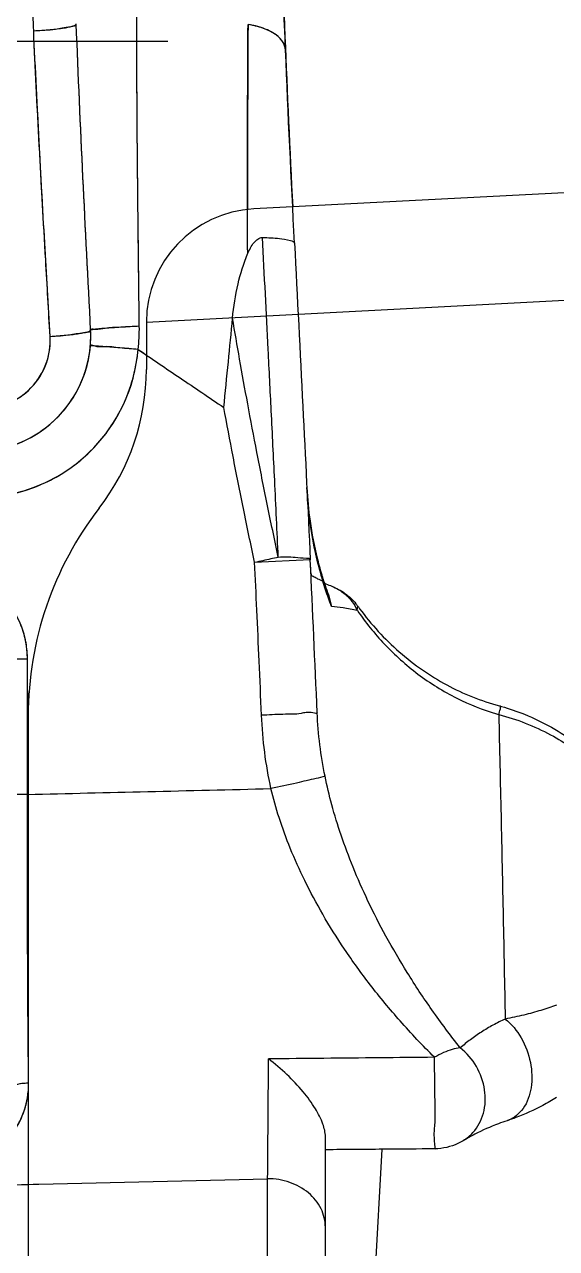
# Model space of a CAD drawing. Header units: millimetres. Extents: x 29875 to 31218, y -21313 to -20364.
# Drawn here: x 30570.64 to 30575.34, y -20678.9 to -20668.09 of the extents above; entities that cross this region are included whole.
import ezdxf

# ---------------------------------------------------------------- set-up
doc = ezdxf.new("R2010")
doc.units = ezdxf.units.MM
doc.header["$LTSCALE"] = 8
doc.linetypes.add('CENTER2', pattern=[1.125, 0.75, -0.125, 0.125, -0.125])
for name, color, linetype in [('Cav-cor', 30, 'Continuous'), ('PIN', 5, 'Continuous'), ('PRODUCT', 1, 'Continuous')]:
    doc.layers.add(name, color=color, linetype=linetype)

msp = doc.modelspace()

# ---------------------------------------------------------------- linework, layer by layer
at = {"layer": 'Cav-cor', "color": 241}
for p, q in [((30627.8198444638, -20666.83002459418), (30572.6675085075, -20669.72043604398)), ((30579.36323863631, -20670.32247806898), (30571.71984446381, -20670.72305138368)), ((30571.65748936239, -20670.75536803318), (30571.65705525541, -20670.71980300558)), ((30571.71984446381, -20670.71906557868), (30571.71984446381, -20671.13781843038)), ((30571.6465835505, -20670.95984963298), (30571.71984442151, -20671.00953936168)), ((30570.6703736371, -20673.69516182378), (30570.3533910889, -20673.69517495068)), ((30570.6770318152, -20674.19406911808), (30570.6770318152, -20679.61512893868)), ((30568.75694892661, -20678.37479120878), (30570.6770318152, -20678.32945531598))]:
    msp.add_line(p, q, dxfattribs=at)
for centre, radius, start, end in [((30784.03628221811, -20669.45427851528), 211.4235747424, 179.6308399499991, 180.073315439293), ((30572.71984446381, -20670.71906557868), 1, 93.0000000004197, 180), ((30570.2092895422, -20670.84283193758), 1.0199341504, 269.0669794008948, 2.953277867189279), ((30570.09549516731, -20670.77431015828), 1.5621090454, 356.9360274641789, 0.6947853135101221), ((30570.0784879938, -20670.77341351358), 1.5791398333, 353.2197356541029, 356.9365240385076), ((30570.2023419034, -20670.84118894508), 1.0270082246, 339.3483269932999, 354.2764797312049), ((30570.2220803393, -20670.84387117978), 1.0071009394, 354.3163258355752, 355.2083918117153), ((30570.2239931383, -20670.84021157128), 1.4276202782, 348.9164407434749, 353.9429764878951), ((30570.24114175191, -20670.84220735318), 1.4103568184, 353.9500919292149, 355.2152200392948), ((30570.21352429261, -20670.83827384368), 1.4382663713, 338.0820950293461, 348.9208606265192), ((30570.2149537753, -20670.84547477558), 1.0136953116, 335.555705768436, 339.3235933229569), ((30569.71984446381, -20671.13781843038), 2, 322.3200489594605, 0), ((30570.22360453131, -20670.84166542078), 1.4276433584, 269.0715919712609, 338.0573612546245), ((30570.2126259648, -20670.84534597688), 1.0157714374, 319.1327436674931, 323.4989886710691), ((30573.6770318152, -20674.19406911808), 3, 142.320048959543, 180), ((30569.8531508005, -20673.69504183998), 0.8172228688, 359.9915878916048, 64.26612469177726)]:
    msp.add_arc(centre, radius, start, end, dxfattribs=at)
for points, knots in [([(30564.96941866511, -20675.16498320508), (30564.9353206868, -20675.03377709288), (30564.5198100239, -20673.51916606258), (30562.784257134, -20669.72904848848), (30561.22408145741, -20662.08944031448), (30562.40218333911, -20651.90164649208), (30566.21895415491, -20642.28678461448), (30571.8195942176, -20638.93050950078), (30574.0381989195, -20637.97557475498), (30574.421454197, -20637.82217124298)], [0, 0, 0, 0, 0.0095986239, 0.1112179387, 0.2917348554, 0.5499105532999999, 0.8327132548, 0.9713616653, 1, 1, 1, 1]), ([(30571.65705525541, -20670.71980300558), (30571.6535541691, -20670.43296230308), (30571.6401858811, -20669.33644074798), (30571.6320709415, -20668.23979065868), (30571.63618510361, -20667.43005156228)], [0, 0, 0, 0, 0.2615894853, 1, 1, 1, 1]), ([(30570.72489195261, -20668.14700078258), (30570.773722824, -20668.14475414518), (30570.8633342118, -20668.13885485488), (30570.9684895712, -20668.12690526458), (30571.0354971283, -20668.11522741378), (30571.0700244841, -20668.10621148148), (30571.09048010091, -20668.09920052768), (30571.1012510912, -20668.09068566548), (30571.10111093551, -20668.08697381978)], [0, 0, 0, 0, 0.3803617824, 0.6992008905, 0.8209865554000001, 0.9122508397, 0.9710970266, 1, 1, 1, 1]), ([(30572.94780963961, -20668.31783410608), (30572.9467419633, -20668.29160488378), (30572.92481296861, -20668.23425790128), (30572.8506092451, -20668.16858506708), (30572.74455773361, -20668.11901123908), (30572.66193181271, -20668.09920099728), (30572.6170958741, -20668.09207351378)], [0, 0, 0, 0, 0.1844193265, 0.4068802922, 0.6810613981999999, 1, 1, 1, 1]), ([(30570.8698604054, -20670.84480838608), (30570.85690477641, -20670.61981366088), (30570.804967854, -20669.72074879228), (30570.7551505995, -20668.82152428668), (30570.7248925249, -20668.14700159238)], [0, 0, 0, 0, 0.250250188, 1, 1, 1, 1]), ([(30570.86986054739, -20670.84480848228), (30570.9167103636, -20670.84190046988), (30570.9843525736, -20670.83665860018), (30571.06967492969, -20670.82753336039), (30571.12303639661, -20670.82037005188), (30571.1658734183, -20670.81333318458), (30571.1987475138, -20670.80568523858), (30571.217060573, -20670.80003421928), (30571.2280308705, -20670.79341541918), (30571.2278692014, -20670.79028329148)], [0, 0, 0, 0, 0.3856448257, 0.5570238989, 0.705449965, 0.8267026206, 0.9169710229000001, 0.9742331203, 1, 1, 1, 1]), ([(30571.6574893634, -20670.75536803248), (30571.63000408031, -20670.75673749338), (30571.5757421831, -20670.75961606988), (30571.4966993063, -20670.76430494538), (30571.42331495771, -20670.76918311268), (30571.3587511689, -20670.77402615238), (30571.3116378634, -20670.77808784648), (30571.2803354378, -20670.78124798918), (30571.2620559504, -20670.78331650178), (30571.24798344411, -20670.78522787578), (30571.2370691836, -20670.78693166858), (30571.2318101708, -20670.78837369269), (30571.2278264534, -20670.78945651668), (30571.2278691007, -20670.79028329668)], [0, 0, 0, 0, 0.1912860644, 0.3776977938, 0.5503937374, 0.7024724601000001, 0.8278111921, 0.8788870037000001, 0.9214593555, 0.9550181439000001, 0.979323872, 0.9942454458, 1, 1, 1, 1]), ([(30570.2537884135, -20671.48224394318), (30570.3358570723, -20671.48403183338), (30570.5031183549, -20671.45363501108), (30570.71386358601, -20671.31144437128), (30570.8497732579, -20671.09603991218), (30570.8746034821, -20670.92715652738), (30570.8698604054, -20670.84480838608)], [0, 0, 0, 0, 0.2489535658, 0.499134867, 0.7498439684, 1, 1, 1, 1]), ([(30571.64658318951, -20670.95984987998), (30571.6195498209, -20670.95757699918), (30571.5662618496, -20670.95314167788), (30571.48871123921, -20670.94681785348), (30571.4168679864, -20670.94109169708), (30571.3537591043, -20670.93622139328), (30571.3077138634, -20670.93276878418), (30571.27714441761, -20670.93066351168), (30571.2592432463, -20670.92936134078), (30571.2455926686, -20670.92879377438), (30571.2346677426, -20670.92757560318), (30571.2299840933, -20670.92855934218), (30571.225712373, -20670.92729968808), (30571.225653096, -20670.92799551438)], [0, 0, 0, 0, 0.1927782542, 0.3799733542, 0.5529195726, 0.7048793625, 0.8298810636, 0.8807434405, 0.9230881895, 0.9564097079, 0.9804550490999999, 0.9950375134999999, 1, 1, 1, 1]), ([(30570.67332650691, -20674.08813163699), (30570.6733212547, -20674.02263316358), (30570.6691761718, -20673.89166667258), (30570.6703813689, -20673.76066001508), (30570.6703736605, -20673.69516182378)], [0, 0, 0, 0, 0.5000010758, 1, 1, 1, 1]), ([(30570.6770318152, -20674.88775583218), (30570.6366760444, -20674.88776207478), (30570.5777332794, -20674.88773720878), (30570.50243721861, -20674.88757615518), (30570.4539430887, -20674.88749532678), (30570.4138883476, -20674.88716337358), (30570.383675943, -20674.88737092368), (30570.3647299099, -20674.88643214308), (30570.3557356538, -20674.88711052738), (30570.35335280351, -20674.88658979618)], [0, 0, 0, 0, 0.3740276957, 0.546283552, 0.6978962758, 0.8234087712999999, 0.9177400476, 0.9773939289, 1, 1, 1, 1]), ([(30570.6770318462, -20677.43701076718), (30570.6404442923, -20677.43723307008), (30570.5696776781, -20677.44554132058), (30570.4749825697, -20677.48002930948), (30570.4032751666, -20677.53355271468), (30570.3765754103, -20677.58340324678), (30570.3719567478, -20677.60756849728)], [0, 0, 0, 0, 0.2942418491, 0.5673368293, 0.8021457915000001, 1, 1, 1, 1]), ([(30570.10589855181, -20678.17759448438), (30570.1886026317, -20678.15421467178), (30570.33978131331, -20678.08484481488), (30570.5175403951, -20677.92385912888), (30570.6349891279, -20677.72879111768), (30570.6704978235, -20677.58295058798), (30570.6770318151, -20677.50931354188)], [0, 0, 0, 0, 0.2768128095, 0.5252365712, 0.7618975715, 1, 1, 1, 1])]:
    msp.add_open_spline(points, degree=3, knots=knots, dxfattribs=at)
for points in [[(30572.8961333392, -20666.69202066108), (30572.91740311811, -20667.69477349318), (30572.9613909904, -20668.69867359898), (30573.0110958449, -20669.70242939458)], [(30570.7248925249, -20668.14700159238), (30570.7167208564, -20667.96364578888), (30570.7151197204, -20667.77953129208), (30570.7272247892, -20667.59639310878)], [(30571.22786909801, -20670.79028329678), (30571.1816501246, -20669.89428035008), (30571.1353605184, -20668.99400974918), (30571.1011186861, -20668.08697173198)]]:
    msp.add_open_spline(points, degree=3, dxfattribs=at)
at = {"layer": 'PIN', "color": 3, "linetype": 'CENTER2'}
msp.add_line((30565.90987029878, -20668.23865634438), (30572.32981862881, -20668.23865634438), dxfattribs=at)
at = {"layer": 'PRODUCT'}
for p, q in [((30573.16656148404, -20672.81728587439), (30572.67533151568, -20672.84023702056)), ((30573.33383307822, -20673.14702281112), (30573.35365131459, -20673.22878173956)), ((30573.5817081427, -20673.2642331368), (30573.58637000711, -20673.22711088858)), ((30570.67037363709, -20673.69516182379), (30570.35339108891, -20673.69517495068)), ((30574.90387224696, -20677.76724597548), (30574.90359116107, -20677.76733805027)), ((30573.2998444638, -20679.37264556052), (30573.2998444638, -20677.90772217945)), ((30573.79921178531, -20678.01977733211), (30573.72451167965, -20679.37264556052)), ((30574.5161444991, -20677.9439976605), (30574.51716297736, -20677.94338673242)), ((30572.7898444638, -20679.45479557165), (30572.7898444638, -20678.27976538007))]:
    msp.add_line(p, q, dxfattribs=at)
for points, start_tangent, end_tangent in [([(30571.6574893625, -20670.75536803319), (30571.65358131093, -20670.43395175941), (30571.64954280657, -20670.09237118887), (30571.6454832081, -20669.72567227305), (30571.6416015617, -20669.33005341545), (30571.63821046929, -20668.90273490482), (30571.63576113615, -20668.44240795133), (30571.63484908826, -20667.95022713162), (30571.63618510363, -20667.43005156225)], (-0.01220473869037987, 0.9999255194030702), (0.005080783394669071, 0.9999870927367496)), ([(30572.94780963949, -20668.31783410601), (30572.91617579748, -20667.44733343928)], (-0.04067192362230927, 0.9991725549818015), (-0.03148579129187573, 0.9995041995643262)), ([(30570.724892525, -20668.14700159228), (30570.71845238668, -20667.86665781619), (30570.72722478927, -20667.5963931088)], (-0.0445230800383403, 0.9990083559930316), (0.06595408834131566, 0.9978226587079819)), ([(30570.72489195268, -20668.1470007826), (30570.91566328361, -20668.13259918891), (30571.05217750311, -20668.11081789338), (30571.10111093558, -20668.08697381973)], (0.9989432841645443, 0.04595992844374912), (-0.03773212551856924, 0.9992878898014581)), ([(30571.22786909804, -20670.79028329681), (30571.10111868615, -20668.08697173199)], (-0.05151501449905579, 0.998672220140904), (-0.03772439273283545, 0.9992881817538617)), ([(30572.61378543916, -20670.1165384739), (30572.61301897771, -20669.04080692677), (30572.61709587405, -20668.09207351383)], (-0.001791206190396922, 0.9999983957889049), (0.00737067428868516, 0.9999728362113293)), ([(30572.9478096397, -20668.31783410601), (30572.90408294941, -20668.21999327933), (30572.787809263, -20668.14061945483), (30572.61709587415, -20668.09207351373)], (-0.04067192381653935, 0.9991725549738951), (-0.9875991198609673, 0.1569967466218418)), ([(30570.86986040546, -20670.8448083861), (30570.82250164256, -20670.02008841304), (30570.77294036786, -20669.12324702223), (30570.724892525, -20668.14700159228)], (-0.05748669815036039, 0.9983462723603316), (-0.0448134314761024, 0.9989953735425088)), ([(30573.0270963057, -20670.02204982469), (30572.94780963949, -20668.31783410601)], (-0.05047500104711643, 0.9987253247361326), (-0.04067192362514557, 0.999172554981686)), ([(30572.61348570635, -20670.11747841349), (30572.63893192491, -20670.0636253005), (30572.66845677596, -20670.01843767768), (30572.70330530974, -20669.98550832184), (30572.7447629779, -20669.97246951261)], (0.3808572958231702, 0.9246338303448897), (0.9998055997484725, -0.01971706650587701)), ([(30572.8841029801, -20672.79452396238), (30572.85216676348, -20672.11421309103), (30572.82221955685, -20671.5019095375), (30572.79498937563, -20670.96154400552), (30572.76991035329, -20670.46969612483), (30572.7447629779, -20669.97246951261)], (-0.04615206904457558, 0.9989344255369843), (-0.04999809248198456, 0.9987493132654275)), ([(30572.74476327697, -20669.97246946834), (30572.89358848041, -20669.98075010435), (30572.99179900425, -20669.9979769227), (30573.02710596428, -20670.0222367758)], (0.9998055997724349, -0.01971706529079754), (0.05048043085684928, -0.998725050301887)), ([(30573.0270963057, -20670.02204982469), (30573.10072863476, -20671.46232363881), (30573.16654858879, -20672.81701029507)], (0.05047500106790132, -0.9987253247350821), (0.0467423088577618, -0.9989069809359857)), ([(30572.48025541459, -20670.68388700602), (30572.5285863762, -20670.38252585943), (30572.61348570635, -20670.11747841349)], (0.08985815515759857, 0.995954573236989), (0.3817346605250468, 0.9242719561654067)), ([(30572.40287282787, -20671.47284206894), (30572.44318108872, -20671.07020790777), (30572.48025628567, -20670.68388685843)], (0.0978424741973659, 0.9952019143083165), (0.08985815253494282, 0.9959545734736133)), ([(30572.8841029801, -20672.79452396238), (30572.78601454138, -20672.32452194648), (30572.69539308437, -20671.86881501801), (30572.61421871252, -20671.44052406173), (30572.5426971376, -20671.04499313128), (30572.48025541459, -20670.68388700602)], (-0.2090576886242306, 0.9779033095491058), (-0.1667653097018015, 0.9859966183917985)), ([(30571.18183049065, -20670.80957057972), (30571.22786920148, -20670.7902832915)], (0.997031858797074, 0.07699008081338325), (-0.05154777728692304, 0.9986705295825935)), ([(30571.22564634771, -20670.92813453506), (30571.22786909804, -20670.79028329681)], (0.08355256529812263, 0.9965033712096025), (-0.05152262292728521, 0.9986718276424408)), ([(30571.65748936352, -20670.75536803248), (30571.49473484913, -20670.76452085121), (30571.35491699508, -20670.77444767185), (30571.26084608075, -20670.78352900511), (30571.2278691008, -20670.7902832967)], (-0.9987610291013449, -0.04976350820051145), (0.05151396269916517, -0.9986722743958746)), ([(30571.64658369223, -20670.95984981347), (30571.65537114278, -20670.85780633107), (30571.6574893625, -20670.75536803319)], (0.1180246773594192, 0.9930106623466864), (-0.01220689836787923, 0.9999254930404746)), ([(30570.25378841358, -20671.48224394312), (30570.3652861802, -20671.47443786679), (30570.48522564358, -20671.44198553078), (30570.6027762739, -20671.38125285174), (30570.70616970335, -20671.29422558555), (30570.78649621478, -20671.1879025218), (30570.83979328263, -20671.07134313309), (30570.86630533051, -20670.95407194493), (30570.86986040546, -20670.8448083861)], (0.9997627848169005, -0.02178013074239093), (-0.05750255619566726, 0.9983453590972234)), ([(30570.86986054745, -20670.84480848229), (30571.05257365704, -20670.82925652893)], (0.9980791475516183, 0.06195171686592028), (0.9876736762382534, 0.1565270240757616)), ([(30571.05257365704, -20670.82925652893), (30571.18183049065, -20670.80957057972)], (0.9876736762146552, 0.1565270242246637), (0.9970318587205043, 0.07699008180497191)), ([(30570.20047267188, -20672.26910021354), (30570.62360181076, -20672.21216618208), (30571.01228672132, -20672.03167353833), (30571.33023120059, -20671.74360929504), (30571.54783226677, -20671.37514662663), (30571.64658355055, -20670.95984963292)], (0.9998564766221611, -0.01694184631962038), (0.08340202723349138, 0.9965159817350367)), ([(30571.16335761857, -20671.20339717115), (30571.22566156621, -20670.92799622602)], (0.3530728771534469, 0.9355958226812404), (0.08352647841872972, 0.9965055581395246)), ([(30571.64658318957, -20670.95984987997), (30571.48670849494, -20670.9466796722), (30571.34996115025, -20670.93595394217), (30571.25807477053, -20670.9293774476), (30571.22565309603, -20670.92799551436)], (-0.9964841695622602, 0.08378126169862109), (-0.08488189811088055, -0.9963910193157575)), ([(30571.64658355055, -20670.95984963292), (30572.01767117641, -20671.21158409365), (30572.40265413395, -20671.47172112791)], (0.8275525314285241, -0.5613882860607636), (0.8276700770129998, -0.5612149709490073)), ([(30571.13778801581, -20671.26494473829), (30571.15512719961, -20671.22449085153), (30571.16335761857, -20671.20339717115)], (0.4138035113396562, 0.9103662197176315), (0.3530728773979916, 0.9355958225889546)), ([(30571.02915449223, -20671.44955858311), (30571.13778801581, -20671.26494473829)], (0.594828448306949, 0.8038526712555898), (0.4138035111672203, 0.9103662197960116)), ([(30570.98078342064, -20671.5099704287), (30570.99964576921, -20671.48752430044), (30571.02915449223, -20671.44955858311)], (0.654323867118743, 0.7562144384490246), (0.5948284485003106, 0.8038526711125076)), ([(30570.7633551135, -20671.69918223491), (30570.77251950994, -20671.69318002737), (30570.98078342064, -20671.5099704287)], (0.8394957490503322, 0.5433662552334488), (0.6543238668900702, 0.7562144386468865)), ([(30572.67521043362, -20672.83864315295), (30572.57619251561, -20672.36514944796), (30572.48466090954, -20671.9046446902), (30572.40265413395, -20671.47172112791)], (-0.2090498577665253, 0.9779049836092439), (-0.1817812806632399, 0.9833389883455412)), ([(30570.52498273123, -20671.81272782513), (30570.7633551135, -20671.69918223491)], (0.9508910592293186, 0.3095257557582959), (0.83949574901736, 0.5433662552843909)), ([(30573.13619185308, -20672.17978118912), (30573.16435068086, -20672.47598101872), (30573.22773367496, -20672.80355181633)], (0.04951792743683411, -0.9987732349549424), (0.2403122465844387, -0.9706956392925332)), ([(30573.20925625837, -20672.73886349099), (30573.16163251591, -20672.46214426583), (30573.13621362855, -20672.18003314278)], (-0.2094860700326215, 0.9778116313801383), (-0.04950646094811341, 0.9987738033831249)), ([(30573.26265938185, -20672.95379481732), (30573.20925625837, -20672.73886349099)], (-0.2727144681789884, 0.9620950154978725), (-0.2094860702790589, 0.9778116313273417)), ([(30572.73628393689, -20674.18927632931), (30572.71521039458, -20673.71108002223), (30572.69488685623, -20673.26190039415), (30572.67521043362, -20672.83864315295)], (-0.04342969981373917, 0.9990564854772169), (-0.04688107463777247, 0.9989004779460302)), ([(30572.88425131514, -20672.79523057524), (30572.8175095669, -20672.8096742474), (30572.74736203898, -20672.82478574375), (30572.67533151568, -20672.84023702056)], (-0.9780286946042611, -0.208470315706301), (-0.9789579468399228, -0.2040620942727067)), ([(30573.03323338835, -20672.79701222403), (30572.88425131514, -20672.79523057524)], (-0.9969408735930329, 0.0781594175999313), (-0.9999065367524602, -0.0136717869973524)), ([(30573.16656148404, -20672.81728587439), (30573.13174435289, -20672.80471046044), (30573.03323338835, -20672.79701222403)], (-0.04674157319365622, 0.9989070153599795), (-0.9969408735811255, 0.07815941775181452)), ([(30573.2273759371, -20674.16609831892), (30573.16654858879, -20672.81701029507)], (-0.04338132643586436, 0.9990585871292358), (-0.04674230884515286, 0.9989069809365758)), ([(30573.22773367496, -20672.80355181633), (30573.2445793033, -20672.86865905658)], (0.2403122464726459, -0.9706956393202094), (0.2606550079398051, -0.965432010467801)), ([(30570.67037366056, -20673.6951618237), (30570.65732768664, -20673.54975189686), (30570.61576602613, -20673.40139264043), (30570.54430435693, -20673.25896784417), (30570.44652614764, -20673.13307394361), (30570.33094429786, -20673.03199993541), (30570.20798223441, -20672.95887075185)], (-0.0001583890618289684, 0.9999999874564524), (-0.9010032785324781, 0.4338122774584945)), ([(30573.18131921033, -20672.95815891894), (30573.17687526106, -20672.94780333355), (30573.1726831699, -20672.92310438943), (30573.16972706914, -20672.88506616377)], (-0.8018765469856227, 0.5974897517066001), (-0.04656705138343753, 0.9989151664307898)), ([(30573.20173698382, -20672.97022983548), (30573.18131921033, -20672.95815891894)], (-0.8796101244412808, 0.4756953110767378), (-0.830562330529828, 0.5569256818506941)), ([(30573.2445793033, -20672.86865905658), (30573.26466031442, -20672.93974976535)], (0.2606550080749265, -0.9654320104313198), (0.2829989449659425, -0.9591202203833279)), ([(30573.27815596512, -20673.00680066711), (30573.26265938185, -20672.95379481732)], (-0.2885008248260468, 0.9574796468200725), (-0.2727144681063649, 0.9620950155184583)), ([(30573.26466031442, -20672.93974976535), (30573.26934432568, -20672.95547445602)], (0.282998944397119, -0.9591202205511654), (0.28796030647187, -0.9576423455009845)), ([(30573.26934432568, -20672.95547445602), (30573.27766481115, -20672.98270041301)], (0.2879603054851578, -0.9576423457976858), (0.2965670978232511, -0.9550120190283965)), ([(30573.27806339502, -20673.00677378389), (30573.23407283451, -20672.98665604207), (30573.20173698382, -20672.97022983548)], (-0.9162568177019731, 0.4005913678733643), (-0.8796101252607864, 0.475695309561387)), ([(30573.27766481115, -20672.98270041301), (30573.33362846908, -20673.14678616642)], (0.2965670961010967, -0.95501201956319), (0.3489564180160354, -0.9371389535844821)), ([(30573.30159562754, -20673.08154938811), (30573.27806339502, -20673.00677378389)], (-0.3112876191723655, 0.9503157465547966), (-0.288414036319537, 0.9575057930132186)), ([(30573.2920667906, -20673.02505894955), (30573.30427774498, -20673.029823571)], (0.9314315242831648, -0.3639166327217543), (0.9317539269305437, -0.3630903739422336)), ([(30573.30427774498, -20673.029823571), (30573.35663393168, -20673.05011977376)], (0.931753926807494, -0.3630903742580007), (0.9329918644027336, -0.3598974589495058)), ([(30573.35673607397, -20673.05016491468), (30573.47269099355, -20673.11322714357)], (0.9329260251188214, -0.3600680930824002), (0.8094409812250312, -0.5872012414100118)), ([(30573.35674662016, -20673.05017402471), (30573.4389148696, -20673.09364722459), (30573.44251982306, -20673.09616368087)], (0.9327393252758284, -0.3605514541421135), (0.8167960100881868, -0.5769265793010568)), ([(30573.3267300216, -20673.15543524153), (30573.30159562754, -20673.08154938811)], (-0.33316620336785, 0.9428681142839928), (-0.3112876194195343, 0.9503157464738334)), ([(30573.35361593814, -20673.22869677417), (30573.3267300216, -20673.15543524153)], (-0.3557241881425667, 0.9345909811090153), (-0.3331662028026095, 0.9428681144837227)), ([(30573.44251982306, -20673.09616368087), (30573.52062134332, -20673.16832825655), (30573.56923307779, -20673.23974057835)], (0.8167960102892423, -0.5769265790164083), (0.4803409769466522, -0.8770818353300538)), ([(30573.47269099355, -20673.11322714357), (30573.56934729249, -20673.20488205734)], (0.80944098103168, -0.5872012416765409), (0.6293283556796585, -0.7771395117593348)), ([(30573.45558363739, -20673.24062283408), (30573.35361593814, -20673.22869677417)], (-0.9878029140320168, 0.1557093543428142), (-0.9977071772954899, 0.06767856657070807)), ([(30573.58194090334, -20673.26456714335), (30573.45558363739, -20673.24062283408)], (-0.9780213330017321, 0.2085048493285346), (-0.9878029140315958, 0.1557093543454847)), ([(30573.56923307779, -20673.23974057835), (30573.5817081427, -20673.2642331368)], (0.4803409768874268, -0.8770818353624891), (0.4270662408654649, -0.90422034146166)), ([(30573.56934729249, -20673.20488205734), (30573.5871062328, -20673.228150035)], (0.629328355726586, -0.7771395117213329), (0.5836650322342852, -0.8119945382494581)), ([(30573.58194090334, -20673.26456714335), (30573.82096634837, -20673.56041404672), (30574.1169559376, -20673.82519606469), (30574.46032921598, -20674.03819297887), (30574.80862914118, -20674.17628256604)], (0.566992422059541, -0.8237230076470217), (0.9583383475406244, -0.2856354523393503)), ([(30573.58715123766, -20673.22813724298), (30573.60182660904, -20673.24831959262)], (0.5839403606124804, -0.8117965602586441), (0.5922481900422718, -0.8057555965624149)), ([(30573.60182660904, -20673.24831959262), (30573.76620381511, -20673.44844990795)], (0.5922481900185791, -0.8057555965798295), (0.6756837921352057, -0.7371915714695796)), ([(30573.76620381511, -20673.44844990795), (30574.15650651257, -20673.78933105807), (30574.59701961172, -20674.02642845198)], (0.6756837921912846, -0.7371915714181795), (0.9284735900447172, -0.3713984283616107)), ([(30570.67043803765, -20674.88775657786), (30570.67043296346, -20674.46417479011), (30570.67041014994, -20674.06666510149), (30570.67037366056, -20673.6951618237)], (1.179051972384965e-05, 0.9999999999304918), (-0.0001176890685069282, 0.9999999930746415)), ([(30574.59701961172, -20674.02642845198), (30574.8357814146, -20674.10625517851)], (0.9284735900867411, -0.3713984282565534), (0.9651650380229975, -0.2616418341513178)), ([(30574.82986297741, -20674.18258392949), (30574.8372170749, -20674.10804144351), (30574.83663668083, -20674.10824793415)], (0.1764716846893705, 0.9843057169918782), (-0.8980452961801784, -0.4399029961351202)), ([(30574.83574265572, -20674.10638135271), (30574.85367666068, -20674.11133173942)], (0.9651804130930399, -0.2615851107795491), (0.9626992754034983, -0.2705736593565221)), ([(30574.85367666068, -20674.11133173942), (30575.05767907135, -20674.18075917366)], (0.9626992760572034, -0.2705736570306437), (0.9278498272179041, -0.3729540161088302)), ([(30573.22737593761, -20674.16609831882), (30573.19035772734, -20674.16840007458), (30573.0846262842, -20674.17358454833), (30572.92555753175, -20674.18089780421), (30572.73628393546, -20674.18927632921)], (0.04336311602843103, -0.9990593776989958), (-0.9990528805462247, -0.04351254844629125)), ([(30572.81933487506, -20674.83655978416), (30572.7641864197, -20674.51523766383), (30572.73628393689, -20674.18927632931)], (-0.2111037018672697, 0.9774636704542706), (-0.04342344362078102, 0.999056757418773)), ([(30573.29652507525, -20674.72799639506), (30573.2508566685, -20674.44908695868), (30573.227375937, -20674.16609831851)], (-0.2011916068029506, 0.9795519064102968), (-0.04337834914732109, 0.9990587164052237)), ([(30574.80862914118, -20674.17628256604), (30574.82989145071, -20674.182497888)], (0.9583383480569932, -0.2856354506068765), (0.961301119702461, -0.2754998316856017)), ([(30574.8298910829, -20674.18250043259), (30575.28798044954, -20674.3616561708), (30575.64559126481, -20674.60625135541), (30575.91195736146, -20674.88064694938), (30576.10112316149, -20675.16114460267), (30576.21819743723, -20675.4079853795)], (0.9683555803529531, -0.2495745780308873), (0.3668752635266816, -0.9302701441045111)), ([(30574.82989145071, -20674.182497888), (30574.84979110521, -20675.07483909287), (30574.86883093022, -20675.97105516656), (30574.88700264291, -20676.86983979609)], (0.02285031028430167, -0.9997388975727168), (0.01973167478757131, -0.999805311553243)), ([(30575.05767907135, -20674.18075917366), (30575.51714678633, -20674.4401373169), (30575.55246248695, -20674.46729175364)], (0.9278498272647623, -0.3729540159922545), (0.7860425906294429, -0.6181723430537425)), ([(30573.2965259446, -20674.72799620829), (30573.21726412752, -20674.74781003041), (30573.04547693214, -20674.78689256532), (30572.81933488495, -20674.83655980599)], (-0.9496940184576242, -0.3131792957808832), (-0.9773237658405282, -0.2117504586141167)), ([(30574.4900665112, -20677.12400024174), (30574.23999339946, -20676.78910037162), (30574.02206306708, -20676.45994157119), (30573.83452878061, -20676.13905257407), (30573.67565965645, -20675.82835166682), (30573.54409766016, -20675.53014112509), (30573.43837296828, -20675.24663180277), (30573.35657973959, -20674.97914953125), (30573.29652507525, -20674.72799639506)], (-0.6209487675695119, 0.7838511517207232), (-0.2011898494993978, 0.9795522673438155)), ([(30570.67043803745, -20674.8877565803), (30570.51434422159, -20674.88760772732), (30570.39801276239, -20674.88717966107), (30570.35335280352, -20674.88658979619)], (-0.9999999973893972, -7.225791064044479e-05), (-0.9769442722253372, 0.2134944705750161)), ([(30570.68007880011, -20677.43702394093), (30570.67503672122, -20676.86930200578), (30570.67167017828, -20676.24185574451), (30570.67012042495, -20675.5771502225), (30570.67043799614, -20674.88775657909)], (-0.01092662182535627, 0.9999403026858581), (0.001824714947970383, 0.9999983352062936)), ([(30570.67043803765, -20674.88775657786), (30571.73240105267, -20674.86238707901), (30572.81933487506, -20674.83655978416)], (0.9997130922841599, 0.02395272668492181), (0.9997191892922079, 0.02369688926695661)), ([(30574.26244907073, -20677.20787980445), (30573.9594120873, -20676.88685511356), (30573.69547995934, -20676.56751965396), (30573.46849312816, -20676.25296580707), (30573.27635035745, -20675.94559258118), (30573.11739946722, -20675.64812292278), (30572.9898514342, -20675.36316715294), (30572.89138436944, -20675.09243217363), (30572.81933489831, -20674.83655980456)], (-0.7100236001952555, 0.7041778803439995), (-0.2338042955933282, 0.9722836784406634)), ([(30575.33984060688, -20676.74731506396), (30575.20203559798, -20676.79342488357), (30575.05241180869, -20676.83462564453), (30574.88700024856, -20676.86984035229)], (-0.9387801786592359, -0.3445167284131977), (-0.9827340666858467, -0.1850236584199376)), ([(30574.88700264291, -20676.86983979609), (30574.77908808081, -20676.92417132131), (30574.67683336028, -20676.98533764356), (30574.58050872331, -20677.05226774938), (30574.4900665112, -20677.12400024174)], (-0.9095978190555859, -0.4154898405127634), (-0.7643894610420328, -0.6447547997866093)), ([(30574.88699507115, -20676.86985248662), (30575.02721666966, -20677.03595489795), (30575.10888385195, -20677.253138936), (30575.11514543815, -20677.47630840647), (30575.04478951638, -20677.65930285399), (30574.91235679169, -20677.76429402847), (30574.90386403137, -20677.76722058248)], (0.782515364633741, -0.6226312746016885), (-0.9514422765262506, -0.307827215233718)), ([(30574.49007331705, -20677.12399474006), (30574.41959119904, -20677.13805955025), (30574.3427135316, -20677.16638561927), (30574.26241811527, -20677.2078757575)], (-0.9949322530833, -0.1005475597644633), (-0.862189036057087, -0.5065866817267813)), ([(30574.51708567646, -20677.94325860236), (30574.60252575185, -20677.872970134), (30574.69451298458, -20677.70166737864), (30574.70518256341, -20677.49425326208), (30574.63256284395, -20677.28905615204), (30574.49007331705, -20677.12399474006)], (0.8562437785940225, 0.5165719617043018), (-0.7846591367554628, 0.6199274466469218)), ([(30572.7898444638, -20678.27976538007), (30572.79397461914, -20677.8009597562), (30572.79795404234, -20677.22178767131)], (0.009887136203391447, 0.9999511210742731), (0.006137690911280948, 0.9999811641977451)), ([(30573.2998438415, -20677.90776618756), (30573.27787461454, -20677.7978692579), (30573.21137752362, -20677.66226478527), (30573.1032375308, -20677.51238362459), (30572.96027382437, -20677.36013107018), (30572.79792870881, -20677.22178786104)], (-3.079914671482614e-06, 0.9999999999952571), (-0.7953054600523545, 0.6062088956877101)), ([(30574.26241811476, -20677.20787575188), (30573.77491177176, -20677.21249491297), (30573.2867487345, -20677.21713228922), (30572.79792885406, -20677.22178801291)], (-0.9999552303438667, -0.009462415544903669), (-0.9999545273311818, -0.00953641808400226)), ([(30574.26043915207, -20678.01375574059), (30574.26426776552, -20677.9459918933), (30574.26703207507, -20677.80377133623), (30574.26764539383, -20677.61048941279), (30574.26601240086, -20677.40015989469), (30574.26241811527, -20677.2078757575)], (0.6121428329218956, -0.7907472112517097), (0.02505072361167749, 0.9996861813822032)), ([(30569.99306706691, -20678.20130548302), (30570.11438051702, -20678.17514316275), (30570.23097083671, -20678.13106968021), (30570.34106239216, -20678.06883735097), (30570.44262852904, -20677.98766050806), (30570.52989529766, -20677.89016442425), (30570.59803787094, -20677.78168736253), (30570.64552902953, -20677.66695612513), (30570.67244893695, -20677.55042702858), (30570.68007880011, -20677.43702394093)], (0.9903158931900721, 0.1388323870541379), (-0.01095531708771857, 0.9999399887130765)), ([(30570.68007929746, -20677.43700166882), (30570.52651092664, -20677.46243420765), (30570.41296977821, -20677.53194683872), (30570.36989029098, -20677.62690686563)], (-0.9999999944812772, 0.0001050592476214595), (-0.02184660181083681, -0.9997613345140522)), ([(30575.33983528737, -20677.5616505382), (30575.21878148398, -20677.63229041492), (30574.98118358648, -20677.74013943733), (30574.90360231447, -20677.76737286715)], (-0.8454276321210312, -0.5340899913368778), (-0.9504403281841707, -0.3109070320227031)), ([(30574.90387551239, -20677.76725599178), (30574.82648439622, -20677.79435177648), (30574.61770748714, -20677.88729730676), (30574.51618803127, -20677.9439746186)], (-0.9507530208326042, -0.3099495013347782), (-0.8580514010036944, -0.5135638161276523)), ([(30574.25841526909, -20678.01622623832), (30573.84243755757, -20678.01944208249), (30573.2998444638, -20678.02365031617)], (-0.9999702021049002, -0.007719773460734667), (-0.9999698152256177, -0.007769725712279614)), ([(30574.51718433483, -20677.94333500434), (30574.49298405678, -20677.95703489535), (30574.29360595585, -20678.01473823081), (30574.25720507336, -20678.01618138668)], (-0.856426938990425, -0.516268242458793), (-0.999992666296879, -0.003829797965798976)), ([(30569.95300924217, -20678.3465290124), (30570.77041130836, -20678.32725506792), (30572.7898444638, -20678.27976538007)], (0.9997216562425657, 0.02359258442014031), (0.999724579002385, 0.02346840724259384)), ([(30573.2998444638, -20678.70761536904), (30573.26101846664, -20678.54387503577), (30573.15045861614, -20678.40507109854), (30572.98500423733, -20678.31233047739), (30572.7898444638, -20678.27976538568)], (1.608122649676637e-16, 1), (-1, 8.624425307300497e-09))]:
    msp.add_spline(points, degree=3, dxfattribs=dict(at, start_tangent=start_tangent, end_tangent=end_tangent))

doc.saveas('drawing.dxf')
